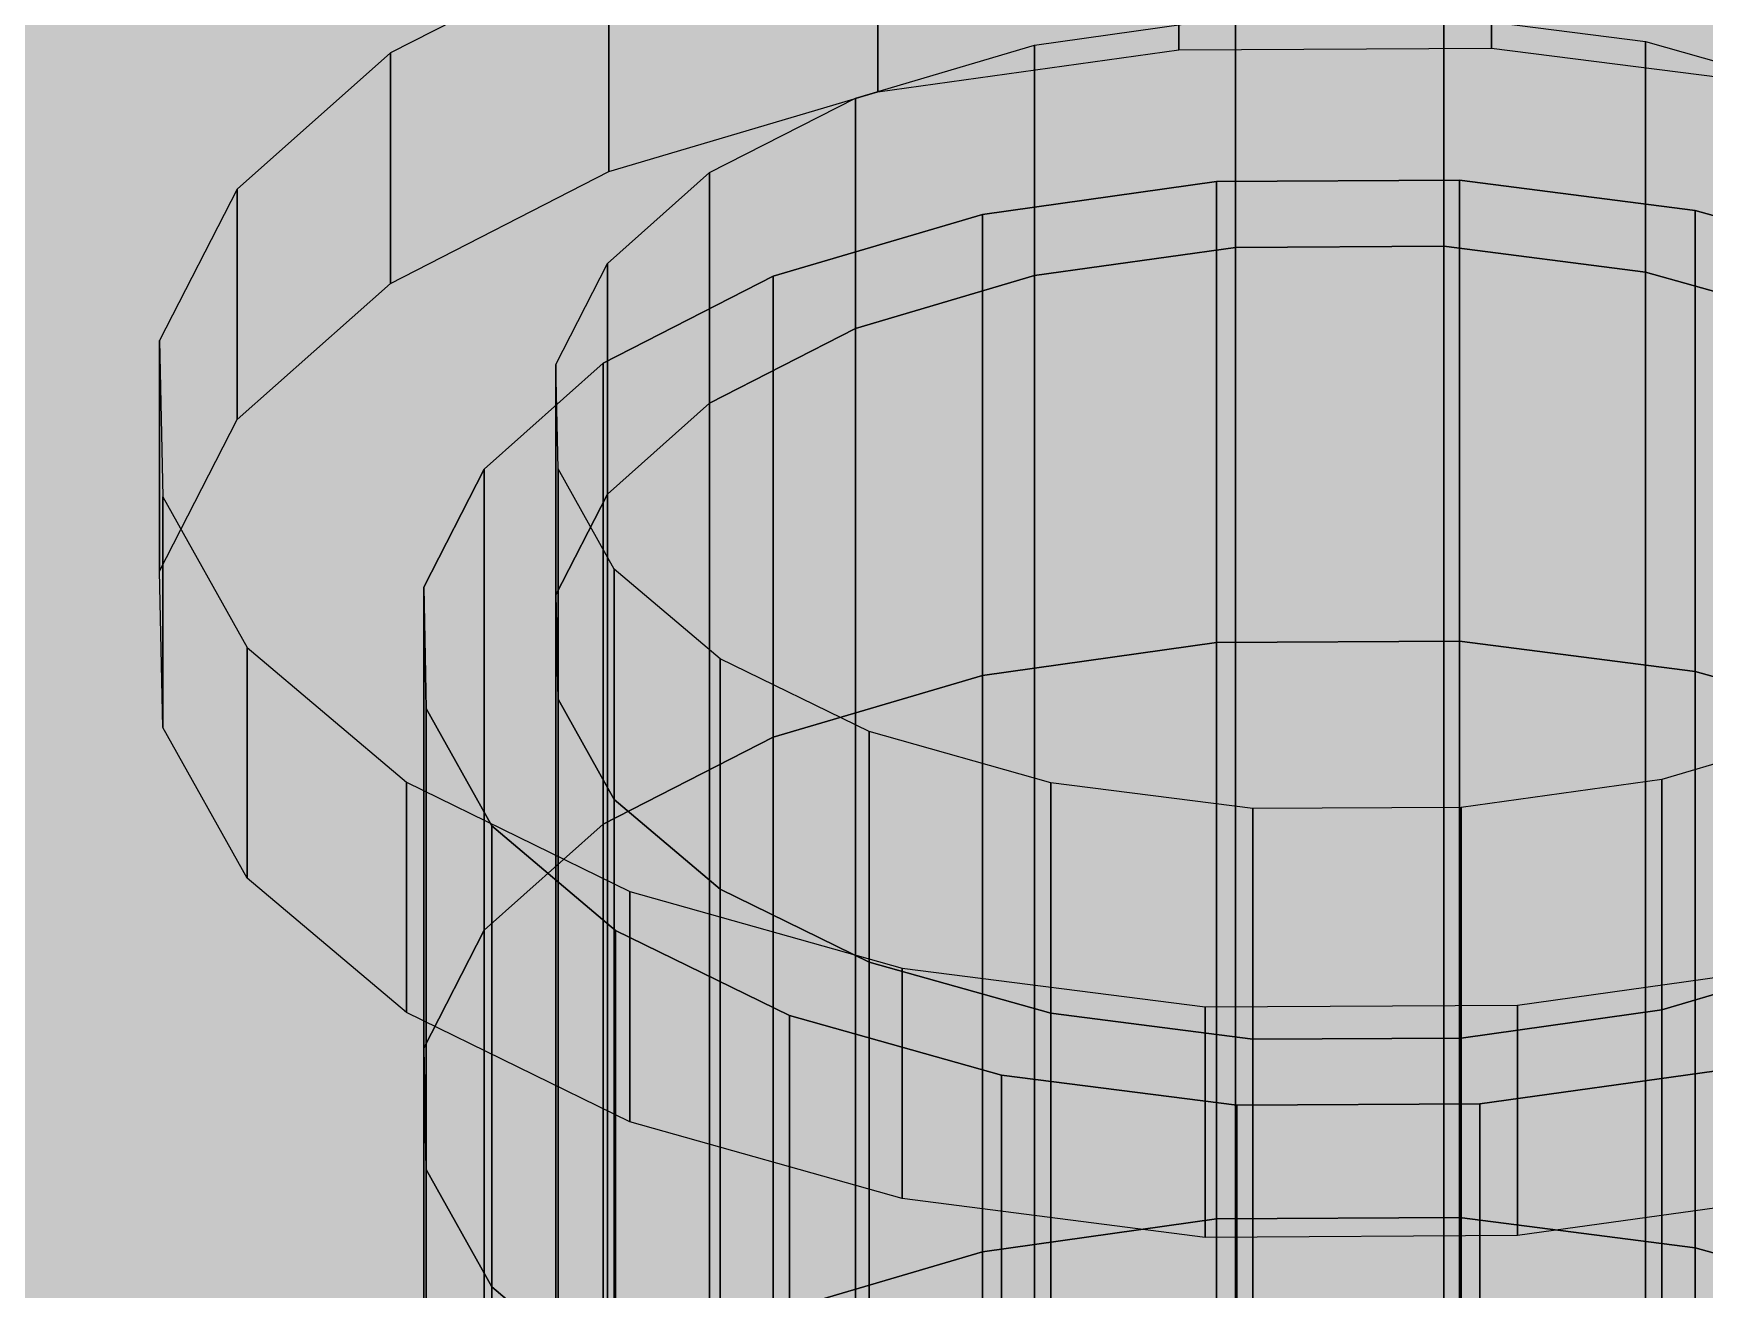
# Model space of a CAD drawing. Header units: millimetres. Extents: x 50 to 612415, y 2 to 4150.
# Drawn here: x 482059.55 to 482079.42, y 2114.08 to 2129.01 of the extents above; entities that cross this region are included whole.
import ezdxf

# ---------------------------------------------------------------- set-up
doc = ezdxf.new("R2010")
doc.units = ezdxf.units.MM
doc.layers.add('HATCH', color=8, linetype='Continuous', lineweight=9)
doc.layers.add('OUTLINE', color=7, linetype='Continuous', lineweight=25)

msp = doc.modelspace()

# ---------------------------------------------------------------- hatches: boundary and pattern name
at = {"layer": 'HATCH', "true_color": 0xccae87}
for points in [[(482233.457, 2331.176), (481870.374, 2200.363), (482081.825, 2126.197)], [(482081.825, 2120.719), (481870.374, 2194.885), (482233.457, 2325.697)], [(481870.374, 2200.363), (481868.957, 2199.104), (482066.326, 2125.09)], [(481870.374, 2200.363), (482073.617, 2127.249), (482076.507, 2127.264)], [(481870.374, 2200.363), (482076.507, 2127.264), (482079.306, 2126.906)], [(481870.374, 2200.363), (482070.834, 2126.859), (482073.617, 2127.249)], [(481870.374, 2200.363), (482079.306, 2126.906), (482081.825, 2126.197)], [(481870.374, 2200.363), (482068.347, 2126.123), (482070.834, 2126.859)], [(481870.374, 2200.363), (482066.326, 2125.09), (482068.347, 2126.123)], [(482064.909, 2123.831), (481868.957, 2199.104), (481866.936, 2198.071)], [(482064.909, 2123.831), (482066.326, 2125.09), (481868.957, 2199.104)], [(482064.909, 2123.831), (481866.936, 2198.071), (481864.449, 2197.335)], [(482064.909, 2123.831), (481855.977, 2197.288), (481853.458, 2197.997)], [(482064.192, 2122.431), (482064.909, 2123.831), (481853.458, 2197.997)], [(482064.223, 2120.986), (482064.192, 2122.431), (481853.458, 2197.997)], [(482065.002, 2119.595), (482064.223, 2120.986), (481853.458, 2197.997)], [(482066.474, 2118.351), (482065.002, 2119.595), (481853.458, 2197.997)], [(482068.54, 2117.341), (482066.474, 2118.351), (481853.458, 2197.997)], [(482068.54, 2117.341), (481853.458, 2197.997), (483655.087, 1297.024)], [(482064.909, 2123.831), (481858.776, 2196.929), (481855.977, 2197.288)], [(482064.909, 2123.831), (481864.449, 2197.335), (481861.666, 2196.945)], [(482064.909, 2123.831), (481861.666, 2196.945), (481858.776, 2196.929)], [(481870.374, 2194.885), (481868.957, 2193.625), (482066.326, 2119.612)], [(482066.326, 2119.612), (481868.957, 2193.625), (481870.374, 2194.885)], [(482148.184, 2164.733), (481870.374, 2194.885), (482081.825, 2120.719)], [(481870.374, 2194.885), (482073.617, 2121.77), (482076.507, 2121.786)], [(482076.507, 2121.786), (482073.617, 2121.77), (481870.374, 2194.885)], [(481870.374, 2194.885), (482076.507, 2121.786), (482079.306, 2121.427)], [(482079.306, 2121.427), (482076.507, 2121.786), (481870.374, 2194.885)], [(482073.617, 2121.77), (482070.834, 2121.381), (481870.374, 2194.885)], [(481870.374, 2194.885), (482070.834, 2121.381), (482073.617, 2121.77)], [(481870.374, 2194.885), (482079.306, 2121.427), (482081.825, 2120.719)], [(482081.825, 2120.719), (482079.306, 2121.427), (481870.374, 2194.885)], [(481870.374, 2194.885), (482068.347, 2120.645), (482070.834, 2121.381)], [(482070.834, 2121.381), (482068.347, 2120.645), (481870.374, 2194.885)], [(482068.347, 2120.645), (482066.326, 2119.612), (481870.374, 2194.885)], [(481870.374, 2194.885), (482066.326, 2119.612), (482068.347, 2120.645)], [(481866.936, 2192.592), (481868.957, 2193.625), (482064.909, 2118.352)], [(482064.909, 2118.352), (481868.957, 2193.625), (481866.936, 2192.592)], [(482064.909, 2118.352), (482066.326, 2119.612), (481868.957, 2193.625)], [(481868.957, 2193.625), (482066.326, 2119.612), (482064.909, 2118.352)], [(482064.909, 2118.352), (481855.977, 2191.81), (481853.458, 2192.518)], [(481853.458, 2192.518), (481855.977, 2191.81), (482064.909, 2118.352)], [(482064.192, 2116.953), (482064.909, 2118.352), (481853.458, 2192.518)], [(481853.458, 2192.518), (482064.909, 2118.352), (482064.192, 2116.953)], [(482064.223, 2115.508), (482064.192, 2116.953), (481853.458, 2192.518)], [(481853.458, 2192.518), (482064.192, 2116.953), (482064.223, 2115.508)], [(482065.002, 2114.116), (482064.223, 2115.508), (481853.458, 2192.518)], [(481853.458, 2192.518), (482064.223, 2115.508), (482065.002, 2114.116)], [(482066.474, 2112.873), (482065.002, 2114.116), (481853.458, 2192.518)], [(481853.458, 2192.518), (482065.002, 2114.116), (482066.474, 2112.873)], [(482068.54, 2111.862), (482066.474, 2112.873), (481853.458, 2192.518)], [(481853.458, 2192.518), (482066.474, 2112.873), (482068.54, 2111.862)], [(483655.087, 1291.545), (481853.458, 2192.518), (482068.54, 2111.862)], [(482068.54, 2111.862), (481853.458, 2192.518), (483655.087, 1291.545)], [(482064.909, 2118.352), (481866.936, 2192.592), (481864.449, 2191.856)], [(481864.449, 2191.856), (481866.936, 2192.592), (482064.909, 2118.352)], [(481861.666, 2191.467), (481864.449, 2191.856), (482064.909, 2118.352)], [(482064.909, 2118.352), (481864.449, 2191.856), (481861.666, 2191.467)], [(482064.909, 2118.352), (481858.776, 2191.451), (481855.977, 2191.81)], [(481855.977, 2191.81), (481858.776, 2191.451), (482064.909, 2118.352)], [(482064.909, 2118.352), (481861.666, 2191.467), (481858.776, 2191.451)], [(481858.776, 2191.451), (481861.666, 2191.467), (482064.909, 2118.352)], [(481870.374, 2188.036), (481868.957, 2186.777), (482066.326, 2112.764)], [(482066.326, 2112.764), (481868.957, 2186.777), (481870.374, 2188.036)], [(482148.184, 2157.885), (481870.374, 2188.036), (482081.825, 2113.871)], [(482081.825, 2113.871), (481870.374, 2188.036), (482148.184, 2157.885)], [(481870.374, 2188.036), (482073.617, 2114.922), (482076.507, 2114.938)], [(482076.507, 2114.938), (482073.617, 2114.922), (481870.374, 2188.036)], [(481870.374, 2188.036), (482076.507, 2114.938), (482079.306, 2114.579)], [(482079.306, 2114.579), (482076.507, 2114.938), (481870.374, 2188.036)], [(482073.617, 2114.922), (482070.834, 2114.533), (481870.374, 2188.036)], [(481870.374, 2188.036), (482070.834, 2114.533), (482073.617, 2114.922)], [(481870.374, 2188.036), (482079.306, 2114.579), (482081.825, 2113.871)], [(482081.825, 2113.871), (482079.306, 2114.579), (481870.374, 2188.036)], [(481870.374, 2188.036), (482068.347, 2113.797), (482070.834, 2114.533)], [(482070.834, 2114.533), (482068.347, 2113.797), (481870.374, 2188.036)], [(482068.347, 2113.797), (482066.326, 2112.764), (481870.374, 2188.036)], [(481870.374, 2188.036), (482066.326, 2112.764), (482068.347, 2113.797)], [(482064.909, 2111.504), (482066.326, 2112.764), (481868.957, 2186.777)], [(481868.957, 2186.777), (482066.326, 2112.764), (482064.909, 2111.504)], [(482148.184, 2155.146), (481870.374, 2185.297), (482081.825, 2111.132)], [(482081.825, 2111.132), (481870.374, 2185.297), (482148.184, 2155.146)], [(481870.374, 2185.297), (482073.617, 2112.183), (482076.507, 2112.199)], [(482076.507, 2112.199), (482073.617, 2112.183), (481870.374, 2185.297)], [(481870.374, 2185.297), (482076.507, 2112.199), (482079.306, 2111.84)], [(482079.306, 2111.84), (482076.507, 2112.199), (481870.374, 2185.297)], [(482073.617, 2112.183), (482070.834, 2111.794), (481870.374, 2185.297)], [(481870.374, 2185.297), (482070.834, 2111.794), (482073.617, 2112.183)], [(481870.374, 2185.297), (482079.306, 2111.84), (482081.825, 2111.132)], [(482081.825, 2111.132), (482079.306, 2111.84), (481870.374, 2185.297)], [(481870.374, 2185.297), (482068.347, 2111.057), (482070.834, 2111.794)], [(482070.834, 2111.794), (482068.347, 2111.057), (481870.374, 2185.297)], [(482068.347, 2111.057), (482066.326, 2110.024), (481870.374, 2185.297)], [(481870.374, 2185.297), (482066.326, 2110.024), (482068.347, 2111.057)], [(482148.184, 2154.461), (481870.374, 2184.612), (482081.825, 2110.447)], [(482081.825, 2110.447), (481870.374, 2184.612), (482148.184, 2154.461)], [(481870.374, 2184.612), (482073.617, 2111.498), (482076.507, 2111.514)], [(482076.507, 2111.514), (482073.617, 2111.498), (481870.374, 2184.612)], [(481870.374, 2184.612), (482076.507, 2111.514), (482079.306, 2111.155)], [(482079.306, 2111.155), (482076.507, 2111.514), (481870.374, 2184.612)], [(482073.617, 2111.498), (482070.834, 2111.109), (481870.374, 2184.612)], [(481870.374, 2184.612), (482070.834, 2111.109), (482073.617, 2111.498)], [(481870.374, 2184.612), (482079.306, 2111.155), (482081.825, 2110.447)], [(482081.825, 2110.447), (482079.306, 2111.155), (481870.374, 2184.612)], [(481870.374, 2184.612), (482068.347, 2110.373), (482070.834, 2111.109)], [(482070.834, 2111.109), (482068.347, 2110.373), (481870.374, 2184.612)], [(482148.184, 2151.037), (481870.374, 2181.188), (482081.825, 2107.023)], [(482081.825, 2107.023), (481870.374, 2181.188), (482148.184, 2151.037)], [(481870.374, 2181.188), (482073.617, 2108.074), (482076.507, 2108.09)], [(482076.507, 2108.09), (482073.617, 2108.074), (481870.374, 2181.188)], [(481870.374, 2181.188), (482076.507, 2108.09), (482079.306, 2107.731)], [(482079.306, 2107.731), (482076.507, 2108.09), (481870.374, 2181.188)], [(481870.374, 2181.188), (482079.306, 2107.731), (482081.825, 2107.023)], [(482081.825, 2107.023), (482079.306, 2107.731), (481870.374, 2181.188)], [(482081.825, 2101.544), (481870.374, 2175.71), (482148.184, 2145.559)], [(482279.991, 2043.175), (482071.059, 2116.632), (482068.54, 2117.341)], [(482279.274, 2041.775), (482279.991, 2043.175), (482068.54, 2117.341)], [(482279.306, 2040.33), (482279.274, 2041.775), (482068.54, 2117.341)], [(482280.084, 2038.939), (482279.306, 2040.33), (482068.54, 2117.341)], [(482281.557, 2037.696), (482280.084, 2038.939), (482068.54, 2117.341)], [(482283.622, 2036.685), (482281.557, 2037.696), (482068.54, 2117.341)], [(482283.622, 2036.685), (482068.54, 2117.341), (483655.087, 1297.024)], [(482279.991, 2043.175), (482073.858, 2116.274), (482071.059, 2116.632)], [(482279.991, 2043.175), (482079.531, 2116.679), (482076.748, 2116.289)], [(482279.991, 2043.175), (482076.748, 2116.289), (482073.858, 2116.274)]]:
    msp.add_hatch(color=43, dxfattribs=at).paths.add_polyline_path(points)
at = {"layer": 'HATCH', "true_color": 0xaeb3b7}
for points in [[(482069.591, 2128.314), (482073.17, 2128.814), (482073.17, 2131.553), (482069.591, 2131.053)], [(482076.885, 2128.835), (482080.484, 2128.374), (482080.484, 2131.113), (482076.885, 2131.574)], [(482073.841, 2126.466), (482071.455, 2126.132), (482071.455, 2128.871), (482073.841, 2129.205)], [(482078.717, 2126.172), (482076.318, 2126.479), (482076.318, 2129.219), (482078.717, 2128.911)], [(482070.834, 2104.946), (482073.617, 2105.335), (482073.617, 2127.249), (482070.834, 2126.859)], [(482076.507, 2105.351), (482079.306, 2104.992), (482079.306, 2126.906), (482076.507, 2127.264)], [(482073.841, 2104.552), (482071.455, 2104.218), (482071.455, 2126.132), (482073.841, 2126.466)], [(482078.717, 2104.258), (482076.318, 2104.566), (482076.318, 2126.479), (482078.717, 2126.172)], [(482076.524, 2117.072), (482078.91, 2117.406), (482078.91, 2120.145), (482076.524, 2119.811)], [(482071.648, 2117.366), (482074.048, 2117.059), (482074.048, 2119.798), (482071.648, 2120.105)], [(482080.774, 2115.224), (482077.195, 2114.724), (482077.195, 2117.463), (482080.774, 2117.964)], [(482073.48, 2114.703), (482069.881, 2115.165), (482069.881, 2117.904), (482073.48, 2117.443)], [(482071.648, 2095.452), (482074.048, 2095.145), (482074.048, 2117.059), (482071.648, 2117.366)], [(482076.524, 2095.159), (482078.91, 2095.492), (482078.91, 2117.406), (482076.524, 2117.072)], [(482073.858, 2094.36), (482071.059, 2094.718), (482071.059, 2116.632), (482073.858, 2116.274)], [(482079.531, 2094.765), (482076.748, 2094.376), (482076.748, 2116.289), (482079.531, 2116.679)]]:
    msp.add_hatch(color=253, dxfattribs=at).paths.add_polyline_path(points)
at = {"layer": 'HATCH', "true_color": 0xaeb4b7}
for points in [[(482073.17, 2128.814), (482076.885, 2128.835), (482076.885, 2131.574), (482073.17, 2131.553)], [(482076.318, 2126.479), (482073.841, 2126.466), (482073.841, 2129.205), (482076.318, 2129.219)], [(482073.617, 2105.335), (482076.507, 2105.351), (482076.507, 2127.264), (482073.617, 2127.249)], [(482076.318, 2104.566), (482073.841, 2104.552), (482073.841, 2126.466), (482076.318, 2126.479)], [(482074.048, 2117.059), (482076.524, 2117.072), (482076.524, 2119.811), (482074.048, 2119.798)], [(482077.195, 2114.724), (482073.48, 2114.703), (482073.48, 2117.443), (482077.195, 2117.463)], [(482074.048, 2095.145), (482076.524, 2095.159), (482076.524, 2117.072), (482074.048, 2117.059)], [(482076.748, 2094.376), (482073.858, 2094.36), (482073.858, 2116.274), (482076.748, 2116.289)]]:
    msp.add_hatch(color=253, dxfattribs=at).paths.add_polyline_path(points)
at = {"layer": 'HATCH', "true_color": 0xb7bcc0}
for points in [[(482069.591, 2131.053), (482066.394, 2130.106), (482063.796, 2128.778)], [(482069.591, 2131.053), (482063.796, 2128.778), (482073.841, 2129.205)], [(482069.591, 2131.053), (482076.318, 2129.219), (482078.717, 2128.911)], [(482088.272, 2127.304), (482069.591, 2131.053), (482078.717, 2128.911)], [(482063.796, 2128.778), (482071.455, 2128.871), (482073.841, 2129.205)], [(482088.272, 2127.304), (482078.717, 2128.911), (482080.876, 2128.304)], [(482066.377, 2126.276), (482063.796, 2128.778), (482061.974, 2127.159)], [(482063.796, 2128.778), (482069.324, 2128.24), (482071.455, 2128.871)], [(482063.796, 2128.778), (482067.591, 2127.355), (482069.324, 2128.24)], [(482066.377, 2126.276), (482067.591, 2127.355), (482063.796, 2128.778)], [(482069.591, 2128.314), (482073.17, 2128.814), (482088.272, 2124.565)], [(482073.17, 2128.814), (482076.885, 2128.835), (482088.272, 2124.565)], [(482076.885, 2128.835), (482080.484, 2128.374), (482088.272, 2124.565)], [(482063.796, 2126.039), (482066.394, 2127.367), (482069.591, 2128.314)], [(482073.841, 2126.466), (482063.796, 2126.039), (482069.591, 2128.314)], [(482076.318, 2126.479), (482073.841, 2126.466), (482069.591, 2128.314)], [(482078.717, 2126.172), (482076.318, 2126.479), (482069.591, 2128.314)], [(482078.717, 2126.172), (482069.591, 2128.314), (482088.272, 2124.565)], [(482066.377, 2126.276), (482061.974, 2127.159), (482061.051, 2125.36)], [(482079.306, 2126.906), (482073.617, 2127.249), (482070.834, 2126.859)], [(482079.306, 2126.906), (482076.507, 2127.264), (482073.617, 2127.249)], [(482079.306, 2126.906), (482070.834, 2126.859), (482068.347, 2126.123)], [(482079.306, 2126.906), (482068.347, 2126.123), (482073.841, 2126.466)], [(482079.306, 2126.906), (482073.841, 2126.466), (482076.318, 2126.479)], [(482079.306, 2126.906), (482076.318, 2126.479), (482078.717, 2126.172)], [(482079.306, 2126.906), (482078.717, 2126.172), (482080.876, 2125.565)], [(482079.306, 2126.906), (482080.876, 2125.565), (482082.647, 2124.698)], [(482086.142, 2122.552), (482081.825, 2126.197), (482079.306, 2126.906)], [(482086.142, 2122.552), (482079.306, 2126.906), (482082.647, 2124.698)], [(482073.841, 2126.466), (482071.455, 2126.132), (482063.796, 2126.039)], [(482068.347, 2126.123), (482071.455, 2126.132), (482073.841, 2126.466)], [(482066.377, 2126.276), (482061.051, 2125.36), (482061.092, 2123.502)], [(482066.377, 2126.276), (482061.092, 2123.502), (482062.093, 2121.713)], [(482065.762, 2125.076), (482066.377, 2126.276), (482062.093, 2121.713)], [(482071.455, 2126.132), (482069.324, 2125.501), (482063.796, 2126.039)], [(482068.347, 2126.123), (482066.326, 2125.09), (482071.455, 2126.132)], [(482066.326, 2125.09), (482069.324, 2125.501), (482071.455, 2126.132)], [(482080.876, 2125.565), (482078.717, 2126.172), (482088.272, 2124.565)], [(482061.974, 2124.42), (482063.796, 2126.039), (482066.377, 2123.536)], [(482069.324, 2125.501), (482067.591, 2124.616), (482063.796, 2126.039)], [(482063.796, 2126.039), (482067.591, 2124.616), (482066.377, 2123.536)], [(482066.326, 2125.09), (482067.591, 2124.616), (482069.324, 2125.501)], [(482065.789, 2123.837), (482065.762, 2125.076), (482062.093, 2121.713)], [(482066.377, 2123.536), (482066.326, 2125.09), (482064.909, 2123.831)], [(482066.377, 2123.536), (482067.591, 2124.616), (482066.326, 2125.09)], [(482061.051, 2122.62), (482061.974, 2124.42), (482066.377, 2123.536)], [(482066.456, 2122.645), (482065.789, 2123.837), (482062.093, 2121.713)], [(482066.377, 2123.536), (482064.909, 2123.831), (482064.192, 2122.431)], [(482061.092, 2120.763), (482061.051, 2122.62), (482066.377, 2123.536)], [(482062.093, 2118.973), (482061.092, 2120.763), (482066.377, 2123.536)], [(482062.093, 2118.973), (482066.377, 2123.536), (482065.762, 2122.337)], [(482066.377, 2123.536), (482064.192, 2122.431), (482064.223, 2120.986)], [(482065.762, 2122.337), (482066.377, 2123.536), (482064.223, 2120.986)], [(482062.093, 2121.713), (482067.718, 2121.579), (482066.456, 2122.645)], [(482062.093, 2118.973), (482065.762, 2122.337), (482065.789, 2121.098)], [(482065.789, 2121.098), (482065.762, 2122.337), (482064.223, 2120.986)], [(482062.093, 2121.713), (482069.489, 2120.713), (482067.718, 2121.579)], [(482062.093, 2121.713), (482071.648, 2120.105), (482069.489, 2120.713)], [(482062.093, 2121.713), (482063.986, 2120.114), (482066.643, 2118.815)], [(482062.093, 2121.713), (482080.774, 2117.964), (482071.648, 2120.105)], [(482062.093, 2121.713), (482066.643, 2118.815), (482069.881, 2117.904)], [(482062.093, 2121.713), (482077.195, 2117.463), (482080.774, 2117.964)], [(482062.093, 2121.713), (482069.881, 2117.904), (482073.48, 2117.443)], [(482062.093, 2121.713), (482073.48, 2117.443), (482077.195, 2117.463)], [(482062.093, 2118.973), (482065.789, 2121.098), (482066.456, 2119.905)], [(482066.456, 2119.905), (482065.789, 2121.098), (482064.223, 2120.986)], [(482067.718, 2118.84), (482066.456, 2119.905), (482064.223, 2120.986)], [(482064.223, 2120.986), (482065.002, 2119.595), (482066.474, 2118.351)], [(482064.223, 2120.986), (482066.474, 2118.351), (482068.54, 2117.341)], [(482067.718, 2118.84), (482064.223, 2120.986), (482071.059, 2116.632)], [(482064.223, 2120.986), (482068.54, 2117.341), (482071.059, 2116.632)], [(482080.774, 2117.964), (482081.041, 2120.776), (482078.91, 2120.145)], [(482080.774, 2117.964), (482078.91, 2120.145), (482076.524, 2119.811)], [(482080.774, 2117.964), (482074.048, 2119.798), (482071.648, 2120.105)], [(482066.456, 2119.905), (482067.718, 2118.84), (482062.093, 2118.973)], [(482080.774, 2117.964), (482076.524, 2119.811), (482074.048, 2119.798)], [(482067.718, 2118.84), (482069.489, 2117.973), (482062.093, 2118.973)], [(482069.489, 2117.973), (482071.648, 2117.366), (482062.093, 2118.973)], [(482066.643, 2116.076), (482063.986, 2117.375), (482062.093, 2118.973)], [(482071.648, 2117.366), (482080.774, 2115.224), (482062.093, 2118.973)], [(482069.881, 2115.165), (482066.643, 2116.076), (482062.093, 2118.973)], [(482080.774, 2115.224), (482077.195, 2114.724), (482062.093, 2118.973)], [(482073.48, 2114.703), (482069.881, 2115.165), (482062.093, 2118.973)], [(482077.195, 2114.724), (482073.48, 2114.703), (482062.093, 2118.973)], [(482071.059, 2116.632), (482069.489, 2117.973), (482067.718, 2118.84)], [(482071.059, 2116.632), (482071.648, 2117.366), (482069.489, 2117.973)], [(482082.018, 2117.415), (482081.041, 2118.037), (482078.91, 2117.406)], [(482078.91, 2117.406), (482081.041, 2118.037), (482080.774, 2115.224)], [(482071.059, 2116.632), (482082.018, 2117.415), (482076.524, 2117.072)], [(482071.059, 2116.632), (482079.531, 2116.679), (482082.018, 2117.415)], [(482071.059, 2116.632), (482074.048, 2117.059), (482071.648, 2117.366)], [(482071.648, 2117.366), (482074.048, 2117.059), (482080.774, 2115.224)], [(482082.018, 2117.415), (482078.91, 2117.406), (482076.524, 2117.072)], [(482076.524, 2117.072), (482078.91, 2117.406), (482080.774, 2115.224)], [(482071.059, 2116.632), (482076.524, 2117.072), (482074.048, 2117.059)], [(482074.048, 2117.059), (482076.524, 2117.072), (482080.774, 2115.224)], [(482071.059, 2116.632), (482076.748, 2116.289), (482079.531, 2116.679)], [(482071.059, 2116.632), (482073.858, 2116.274), (482076.748, 2116.289)]]:
    msp.add_hatch(color=9, dxfattribs=at).paths.add_polyline_path(points)
at = {"layer": 'HATCH', "true_color": 0xadb2b6}
for points in [[(482066.394, 2127.367), (482069.591, 2128.314), (482069.591, 2131.053), (482066.394, 2130.106)], [(482080.876, 2125.565), (482078.717, 2126.172), (482078.717, 2128.911), (482080.876, 2128.304)], [(482071.455, 2126.132), (482069.324, 2125.501), (482069.324, 2128.24), (482071.455, 2128.871)], [(482079.306, 2104.992), (482081.825, 2104.283), (482081.825, 2126.197), (482079.306, 2126.906)], [(482068.347, 2104.209), (482070.834, 2104.946), (482070.834, 2126.859), (482068.347, 2126.123)], [(482071.455, 2104.218), (482069.324, 2103.587), (482069.324, 2125.501), (482071.455, 2126.132)], [(482080.876, 2103.651), (482078.717, 2104.258), (482078.717, 2126.172), (482080.876, 2125.565)], [(482078.91, 2117.406), (482081.041, 2118.037), (482081.041, 2120.776), (482078.91, 2120.145)], [(482069.489, 2117.973), (482071.648, 2117.366), (482071.648, 2120.105), (482069.489, 2120.713)], [(482069.881, 2115.165), (482066.643, 2116.076), (482066.643, 2118.815), (482069.881, 2117.904)], [(482069.489, 2096.06), (482071.648, 2095.452), (482071.648, 2117.366), (482069.489, 2117.973)], [(482078.91, 2095.492), (482081.041, 2096.123), (482081.041, 2118.037), (482078.91, 2117.406)], [(482071.059, 2094.718), (482068.54, 2095.427), (482068.54, 2117.341), (482071.059, 2116.632)]]:
    msp.add_hatch(color=253, dxfattribs=at).paths.add_polyline_path(points)
at = {"layer": 'HATCH', "true_color": 0xabb0b4}
for points in [[(482063.796, 2126.039), (482066.394, 2127.367), (482066.394, 2130.106), (482063.796, 2128.778)], [(482069.324, 2125.501), (482067.591, 2124.616), (482067.591, 2127.355), (482069.324, 2128.24)], [(482066.326, 2103.176), (482068.347, 2104.209), (482068.347, 2126.123), (482066.326, 2125.09)], [(482069.324, 2103.587), (482067.591, 2102.702), (482067.591, 2124.616), (482069.324, 2125.501)], [(482067.718, 2118.84), (482069.489, 2117.973), (482069.489, 2120.713), (482067.718, 2121.579)], [(482066.643, 2116.076), (482063.986, 2117.375), (482063.986, 2120.114), (482066.643, 2118.815)], [(482067.718, 2096.926), (482069.489, 2096.06), (482069.489, 2117.973), (482067.718, 2118.84)], [(482068.54, 2095.427), (482066.474, 2096.438), (482066.474, 2118.351), (482068.54, 2117.341)]]:
    msp.add_hatch(color=253, dxfattribs=at).paths.add_polyline_path(points)
at = {"layer": 'HATCH', "true_color": 0xa8aeb1}
for points in [[(482061.974, 2124.42), (482063.796, 2126.039), (482063.796, 2128.778), (482061.974, 2127.159)], [(482067.591, 2124.616), (482066.377, 2123.536), (482066.377, 2126.276), (482067.591, 2127.355)], [(482064.909, 2101.917), (482066.326, 2103.176), (482066.326, 2125.09), (482064.909, 2123.831)], [(482067.591, 2102.702), (482066.377, 2101.623), (482066.377, 2123.536), (482067.591, 2124.616)]]:
    msp.add_hatch(color=253, dxfattribs=at).paths.add_polyline_path(points)
at = {"layer": 'HATCH', "true_color": 0xa6abae}
for points in [[(482061.051, 2122.62), (482061.974, 2124.42), (482061.974, 2127.159), (482061.051, 2125.36)], [(482066.377, 2123.536), (482065.762, 2122.337), (482065.762, 2125.076), (482066.377, 2126.276)], [(482064.192, 2100.517), (482064.909, 2101.917), (482064.909, 2123.831), (482064.192, 2122.431)], [(482065.789, 2121.098), (482066.456, 2119.905), (482066.456, 2122.645), (482065.789, 2123.837)], [(482066.377, 2101.623), (482065.762, 2100.423), (482065.762, 2122.337), (482066.377, 2123.536)], [(482062.093, 2118.973), (482061.092, 2120.763), (482061.092, 2123.502), (482062.093, 2121.713)], [(482065.002, 2097.681), (482064.223, 2099.073), (482064.223, 2120.986), (482065.002, 2119.595)], [(482065.789, 2099.184), (482066.456, 2097.992), (482066.456, 2119.905), (482065.789, 2121.098)]]:
    msp.add_hatch(color=253, dxfattribs=at).paths.add_polyline_path(points)
at = {"layer": 'HATCH', "true_color": 0xc2a680}
for points in [[(482073.617, 2121.77), (482070.834, 2121.381), (482070.834, 2126.859), (482073.617, 2127.249)], [(482079.306, 2121.427), (482076.507, 2121.786), (482076.507, 2127.264), (482079.306, 2126.906)], [(482073.617, 2114.922), (482070.834, 2114.533), (482070.834, 2121.381), (482073.617, 2121.77)], [(482079.306, 2114.579), (482076.507, 2114.938), (482076.507, 2121.786), (482079.306, 2121.427)], [(482071.059, 2111.154), (482073.858, 2110.795), (482073.858, 2116.274), (482071.059, 2116.632)], [(482076.748, 2110.811), (482079.531, 2111.2), (482079.531, 2116.679), (482076.748, 2116.289)], [(482073.617, 2112.183), (482070.834, 2111.794), (482070.834, 2114.533), (482073.617, 2114.922)], [(482079.306, 2111.84), (482076.507, 2112.199), (482076.507, 2114.938), (482079.306, 2114.579)]]:
    msp.add_hatch(color=43, dxfattribs=at).paths.add_polyline_path(points)
at = {"layer": 'HATCH', "true_color": 0xc2a681}
for points in [[(482076.507, 2121.786), (482073.617, 2121.77), (482073.617, 2127.249), (482076.507, 2127.264)], [(482076.507, 2114.938), (482073.617, 2114.922), (482073.617, 2121.77), (482076.507, 2121.786)], [(482073.858, 2110.795), (482076.748, 2110.811), (482076.748, 2116.289), (482073.858, 2116.274)], [(482076.507, 2112.199), (482073.617, 2112.183), (482073.617, 2114.922), (482076.507, 2114.938)]]:
    msp.add_hatch(color=43, dxfattribs=at).paths.add_polyline_path(points)
at = {"layer": 'HATCH', "true_color": 0xc1a580}
for points in [[(482081.825, 2120.719), (482079.306, 2121.427), (482079.306, 2126.906), (482081.825, 2126.197)], [(482081.825, 2113.871), (482079.306, 2114.579), (482079.306, 2121.427), (482081.825, 2120.719)], [(482068.54, 2111.862), (482071.059, 2111.154), (482071.059, 2116.632), (482068.54, 2117.341)], [(482081.825, 2111.132), (482079.306, 2111.84), (482079.306, 2114.579), (482081.825, 2113.871)]]:
    msp.add_hatch(color=33, dxfattribs=at).paths.add_polyline_path(points)
at = {"layer": 'HATCH', "true_color": 0xc0a480}
for points in [[(482070.834, 2121.381), (482068.347, 2120.645), (482068.347, 2126.123), (482070.834, 2126.859)], [(482070.834, 2114.533), (482068.347, 2113.797), (482068.347, 2120.645), (482070.834, 2121.381)], [(482070.834, 2111.794), (482068.347, 2111.057), (482068.347, 2113.797), (482070.834, 2114.533)]]:
    msp.add_hatch(color=33, dxfattribs=at).paths.add_polyline_path(points)
at = {"layer": 'HATCH', "true_color": 0xbea37e}
for points in [[(482068.347, 2120.645), (482066.326, 2119.612), (482066.326, 2125.09), (482068.347, 2126.123)], [(482068.347, 2113.797), (482066.326, 2112.764), (482066.326, 2119.612), (482068.347, 2120.645)]]:
    msp.add_hatch(color=33, dxfattribs=at).paths.add_polyline_path(points)
at = {"layer": 'HATCH', "true_color": 0xa3a8ab}
for points in [[(482061.092, 2120.763), (482061.051, 2122.62), (482061.051, 2125.36), (482061.092, 2123.502)], [(482065.762, 2122.337), (482065.789, 2121.098), (482065.789, 2123.837), (482065.762, 2125.076)], [(482064.223, 2099.073), (482064.192, 2100.517), (482064.192, 2122.431), (482064.223, 2120.986)], [(482065.762, 2100.423), (482065.789, 2099.184), (482065.789, 2121.098), (482065.762, 2122.337)]]:
    msp.add_hatch(color=253, dxfattribs=at).paths.add_polyline_path(points)
at = {"layer": 'HATCH', "true_color": 0xbca07c}
for points in [[(482066.326, 2119.612), (482064.909, 2118.352), (482064.909, 2123.831), (482066.326, 2125.09)], [(482066.326, 2112.764), (482064.909, 2111.504), (482064.909, 2118.352), (482066.326, 2119.612)]]:
    msp.add_hatch(color=33, dxfattribs=at).paths.add_polyline_path(points)
at = {"layer": 'HATCH', "true_color": 0xb99e7a}
for points in [[(482064.909, 2118.352), (482064.192, 2116.953), (482064.192, 2122.431), (482064.909, 2123.831)], [(482064.223, 2115.508), (482065.002, 2114.116), (482065.002, 2119.595), (482064.223, 2120.986)], [(482064.909, 2111.504), (482064.192, 2110.105), (482064.192, 2116.953), (482064.909, 2118.352)], [(482064.223, 2108.66), (482065.002, 2107.268), (482065.002, 2114.116), (482064.223, 2115.508)]]:
    msp.add_hatch(color=33, dxfattribs=at).paths.add_polyline_path(points)
at = {"layer": 'HATCH', "true_color": 0xa9aeb1}
for points in [[(482066.456, 2119.905), (482067.718, 2118.84), (482067.718, 2121.579), (482066.456, 2122.645)], [(482063.986, 2117.375), (482062.093, 2118.973), (482062.093, 2121.713), (482063.986, 2120.114)], [(482066.456, 2097.992), (482067.718, 2096.926), (482067.718, 2118.84), (482066.456, 2119.905)], [(482066.474, 2096.438), (482065.002, 2097.681), (482065.002, 2119.595), (482066.474, 2118.351)]]:
    msp.add_hatch(color=253, dxfattribs=at).paths.add_polyline_path(points)
at = {"layer": 'HATCH', "true_color": 0xb69b78}
for points in [[(482064.192, 2116.953), (482064.223, 2115.508), (482064.223, 2120.986), (482064.192, 2122.431)], [(482064.192, 2110.105), (482064.223, 2108.66), (482064.223, 2115.508), (482064.192, 2116.953)]]:
    msp.add_hatch(color=33, dxfattribs=at).paths.add_polyline_path(points)
at = {"layer": 'HATCH', "true_color": 0xbca17d}
for points in [[(482065.002, 2114.116), (482066.474, 2112.873), (482066.474, 2118.351), (482065.002, 2119.595)], [(482065.002, 2107.268), (482066.474, 2106.025), (482066.474, 2112.873), (482065.002, 2114.116)]]:
    msp.add_hatch(color=33, dxfattribs=at).paths.add_polyline_path(points)
at = {"layer": 'HATCH', "true_color": 0xbfa37e}
msp.add_hatch(color=33, dxfattribs=at).paths.add_polyline_path([(482066.474, 2112.873), (482068.54, 2111.862), (482068.54, 2117.341), (482066.474, 2118.351)])

# ---------------------------------------------------------------- linework, layer by layer
at = {"layer": 'OUTLINE', "color": 139, "true_color": 0x42544a}
for p, q in [((482073.17, 2131.553), (482073.17, 2128.814)), ((482073.17, 2128.814), (482073.17, 2131.553)), ((482076.885, 2128.835), (482076.885, 2131.574)), ((482076.885, 2131.574), (482076.885, 2128.835)), ((482069.591, 2131.053), (482069.591, 2128.314)), ((482069.591, 2128.314), (482069.591, 2131.053)), ((482066.394, 2130.106), (482063.796, 2128.778)), ((482066.394, 2130.106), (482063.796, 2128.778)), ((482066.394, 2130.106), (482066.394, 2127.367)), ((482066.394, 2127.367), (482066.394, 2130.106)), ((482071.455, 2128.871), (482073.841, 2129.205)), ((482071.455, 2128.871), (482073.841, 2129.205)), ((482073.841, 2126.466), (482073.841, 2129.205)), ((482073.841, 2129.205), (482073.841, 2126.466)), ((482076.318, 2129.219), (482078.717, 2128.911)), ((482076.318, 2129.219), (482076.318, 2126.479)), ((482076.318, 2126.479), (482076.318, 2129.219)), ((482076.318, 2129.219), (482078.717, 2128.911)), ((482078.717, 2128.911), (482078.717, 2126.172)), ((482078.717, 2126.172), (482078.717, 2128.911)), ((482078.717, 2128.911), (482080.876, 2128.304)), ((482078.717, 2128.911), (482080.876, 2128.304)), ((482063.796, 2128.778), (482061.974, 2127.159)), ((482063.796, 2128.778), (482061.974, 2127.159)), ((482063.796, 2128.778), (482063.796, 2126.039)), ((482063.796, 2126.039), (482063.796, 2128.778)), ((482069.324, 2128.24), (482071.455, 2128.871)), ((482069.324, 2128.24), (482071.455, 2128.871)), ((482069.591, 2128.314), (482073.17, 2128.814)), ((482069.591, 2128.314), (482073.17, 2128.814)), ((482071.455, 2126.132), (482071.455, 2128.871)), ((482071.455, 2128.871), (482071.455, 2126.132)), ((482073.17, 2128.814), (482076.885, 2128.835)), ((482073.17, 2128.814), (482076.885, 2128.835)), ((482076.885, 2128.835), (482080.484, 2128.374)), ((482076.885, 2128.835), (482080.484, 2128.374)), ((482066.394, 2127.367), (482069.591, 2128.314)), ((482066.394, 2127.367), (482069.591, 2128.314)), ((482067.591, 2127.355), (482069.324, 2128.24)), ((482067.591, 2127.355), (482069.324, 2128.24)), ((482069.324, 2125.501), (482069.324, 2128.24)), ((482069.324, 2128.24), (482069.324, 2125.501)), ((482063.796, 2126.039), (482066.394, 2127.367)), ((482063.796, 2126.039), (482066.394, 2127.367)), ((482066.377, 2126.276), (482067.591, 2127.355)), ((482066.377, 2126.276), (482067.591, 2127.355)), ((482067.591, 2124.616), (482067.591, 2127.355)), ((482067.591, 2127.355), (482067.591, 2124.616)), ((482061.974, 2127.159), (482061.051, 2125.36)), ((482061.974, 2127.159), (482061.051, 2125.36)), ((482061.974, 2127.159), (482061.974, 2124.42)), ((482061.974, 2124.42), (482061.974, 2127.159)), ((482070.834, 2126.859), (482073.617, 2127.249)), ((482073.617, 2127.249), (482070.834, 2126.859)), ((482070.834, 2126.859), (482073.617, 2127.249)), ((482073.617, 2127.249), (482070.834, 2126.859)), ((482073.617, 2127.249), (482076.507, 2127.264)), ((482076.507, 2127.264), (482073.617, 2127.249)), ((482073.617, 2127.249), (482076.507, 2127.264)), ((482076.507, 2127.264), (482073.617, 2127.249)), ((482073.617, 2127.249), (482073.617, 2105.335)), ((482073.617, 2105.335), (482073.617, 2127.249)), ((482073.617, 2121.77), (482073.617, 2127.249)), ((482073.617, 2127.249), (482073.617, 2121.77)), ((482076.507, 2127.264), (482079.306, 2126.906)), ((482076.507, 2105.351), (482076.507, 2127.264)), ((482079.306, 2126.906), (482076.507, 2127.264)), ((482076.507, 2127.264), (482076.507, 2105.351)), ((482076.507, 2127.264), (482076.507, 2121.786)), ((482076.507, 2121.786), (482076.507, 2127.264)), ((482076.507, 2127.264), (482079.306, 2126.906)), ((482079.306, 2126.906), (482076.507, 2127.264)), ((482079.306, 2126.906), (482081.825, 2126.197)), ((482079.306, 2104.992), (482079.306, 2126.906)), ((482081.825, 2126.197), (482079.306, 2126.906)), ((482079.306, 2126.906), (482079.306, 2104.992)), ((482079.306, 2126.906), (482079.306, 2121.427)), ((482079.306, 2121.427), (482079.306, 2126.906)), ((482079.306, 2126.906), (482081.825, 2126.197)), ((482081.825, 2126.197), (482079.306, 2126.906)), ((482068.347, 2126.123), (482070.834, 2126.859)), ((482070.834, 2126.859), (482068.347, 2126.123)), ((482068.347, 2126.123), (482070.834, 2126.859)), ((482070.834, 2126.859), (482068.347, 2126.123)), ((482070.834, 2126.859), (482070.834, 2104.946)), ((482070.834, 2104.946), (482070.834, 2126.859)), ((482070.834, 2121.381), (482070.834, 2126.859)), ((482070.834, 2126.859), (482070.834, 2121.381)), ((482071.455, 2126.132), (482073.841, 2126.466)), ((482071.455, 2126.132), (482073.841, 2126.466)), ((482073.841, 2126.466), (482071.455, 2126.132)), ((482073.841, 2126.466), (482071.455, 2126.132)), ((482073.841, 2126.466), (482076.318, 2126.479)), ((482076.318, 2126.479), (482073.841, 2126.466)), ((482073.841, 2126.466), (482076.318, 2126.479)), ((482076.318, 2126.479), (482073.841, 2126.466)), ((482073.841, 2104.552), (482073.841, 2126.466)), ((482073.841, 2126.466), (482073.841, 2104.552)), ((482076.318, 2126.479), (482076.318, 2104.566)), ((482076.318, 2104.566), (482076.318, 2126.479)), ((482076.318, 2126.479), (482078.717, 2126.172)), ((482078.717, 2126.172), (482076.318, 2126.479)), ((482076.318, 2126.479), (482078.717, 2126.172)), ((482078.717, 2126.172), (482076.318, 2126.479)), ((482065.762, 2125.076), (482066.377, 2126.276)), ((482065.762, 2125.076), (482066.377, 2126.276)), ((482066.326, 2125.09), (482068.347, 2126.123)), ((482068.347, 2126.123), (482066.326, 2125.09)), ((482066.326, 2125.09), (482068.347, 2126.123)), ((482068.347, 2126.123), (482066.326, 2125.09)), ((482066.377, 2123.536), (482066.377, 2126.276)), ((482066.377, 2126.276), (482066.377, 2123.536)), ((482068.347, 2126.123), (482068.347, 2104.209)), ((482068.347, 2104.209), (482068.347, 2126.123)), ((482068.347, 2120.645), (482068.347, 2126.123)), ((482068.347, 2126.123), (482068.347, 2120.645)), ((482069.324, 2125.501), (482071.455, 2126.132)), ((482071.455, 2126.132), (482069.324, 2125.501)), ((482069.324, 2125.501), (482071.455, 2126.132)), ((482071.455, 2126.132), (482069.324, 2125.501)), ((482071.455, 2104.218), (482071.455, 2126.132)), ((482071.455, 2126.132), (482071.455, 2104.218)), ((482078.717, 2126.172), (482078.717, 2104.258)), ((482078.717, 2104.258), (482078.717, 2126.172)), ((482078.717, 2126.172), (482080.876, 2125.565)), ((482078.717, 2126.172), (482080.876, 2125.565)), ((482080.876, 2125.565), (482078.717, 2126.172)), ((482080.876, 2125.565), (482078.717, 2126.172)), ((482061.974, 2124.42), (482063.796, 2126.039)), ((482061.974, 2124.42), (482063.796, 2126.039)), ((482067.591, 2124.616), (482069.324, 2125.501)), ((482069.324, 2125.501), (482067.591, 2124.616)), ((482067.591, 2124.616), (482069.324, 2125.501)), ((482069.324, 2125.501), (482067.591, 2124.616)), ((482069.324, 2103.587), (482069.324, 2125.501)), ((482069.324, 2125.501), (482069.324, 2103.587)), ((482061.051, 2125.36), (482061.051, 2122.62)), ((482061.051, 2125.36), (482061.092, 2123.502)), ((482061.051, 2122.62), (482061.051, 2125.36)), ((482061.051, 2125.36), (482061.092, 2123.502)), ((482064.909, 2123.831), (482066.326, 2125.09)), ((482066.326, 2125.09), (482064.909, 2123.831)), ((482064.909, 2123.831), (482066.326, 2125.09)), ((482066.326, 2125.09), (482064.909, 2123.831)), ((482065.762, 2122.337), (482065.762, 2125.076)), ((482065.789, 2123.837), (482065.762, 2125.076)), ((482065.762, 2125.076), (482065.762, 2122.337)), ((482065.789, 2123.837), (482065.762, 2125.076)), ((482066.326, 2125.09), (482066.326, 2103.176)), ((482066.326, 2103.176), (482066.326, 2125.09)), ((482066.326, 2119.612), (482066.326, 2125.09)), ((482066.326, 2125.09), (482066.326, 2119.612)), ((482066.377, 2123.536), (482067.591, 2124.616)), ((482067.591, 2124.616), (482066.377, 2123.536)), ((482066.377, 2123.536), (482067.591, 2124.616)), ((482067.591, 2124.616), (482066.377, 2123.536)), ((482067.591, 2102.702), (482067.591, 2124.616)), ((482067.591, 2124.616), (482067.591, 2102.702)), ((482061.051, 2122.62), (482061.974, 2124.42)), ((482061.051, 2122.62), (482061.974, 2124.42)), ((482064.192, 2122.431), (482064.909, 2123.831)), ((482064.909, 2123.831), (482064.192, 2122.431)), ((482064.192, 2122.431), (482064.909, 2123.831)), ((482064.909, 2123.831), (482064.192, 2122.431)), ((482064.909, 2123.831), (482064.909, 2101.917)), ((482064.909, 2101.917), (482064.909, 2123.831)), ((482064.909, 2118.352), (482064.909, 2123.831)), ((482064.909, 2123.831), (482064.909, 2118.352)), ((482065.789, 2121.098), (482065.789, 2123.837)), ((482066.456, 2122.645), (482065.789, 2123.837)), ((482065.789, 2123.837), (482065.789, 2121.098)), ((482066.456, 2122.645), (482065.789, 2123.837)), ((482065.762, 2122.337), (482066.377, 2123.536)), ((482066.377, 2123.536), (482065.762, 2122.337)), ((482065.762, 2122.337), (482066.377, 2123.536)), ((482066.377, 2123.536), (482065.762, 2122.337)), ((482066.377, 2101.623), (482066.377, 2123.536)), ((482066.377, 2123.536), (482066.377, 2101.623)), ((482061.092, 2123.502), (482061.092, 2120.763)), ((482061.092, 2123.502), (482062.093, 2121.713)), ((482061.092, 2120.763), (482061.092, 2123.502)), ((482061.092, 2123.502), (482062.093, 2121.713)), ((482061.092, 2120.763), (482061.051, 2122.62)), ((482061.092, 2120.763), (482061.051, 2122.62)), ((482066.456, 2119.905), (482066.456, 2122.645)), ((482067.718, 2121.579), (482066.456, 2122.645)), ((482066.456, 2122.645), (482066.456, 2119.905)), ((482067.718, 2121.579), (482066.456, 2122.645)), ((482064.223, 2120.986), (482064.192, 2122.431)), ((482064.192, 2122.431), (482064.192, 2100.517)), ((482064.192, 2100.517), (482064.192, 2122.431)), ((482064.192, 2122.431), (482064.223, 2120.986)), ((482064.192, 2116.953), (482064.192, 2122.431)), ((482064.223, 2120.986), (482064.192, 2122.431)), ((482064.192, 2122.431), (482064.192, 2116.953)), ((482064.192, 2122.431), (482064.223, 2120.986)), ((482065.762, 2100.423), (482065.762, 2122.337)), ((482065.789, 2121.098), (482065.762, 2122.337)), ((482065.762, 2122.337), (482065.762, 2100.423)), ((482065.789, 2121.098), (482065.762, 2122.337)), ((482065.762, 2122.337), (482065.789, 2121.098)), ((482065.762, 2122.337), (482065.789, 2121.098)), ((482073.617, 2121.77), (482070.834, 2121.381)), ((482070.834, 2121.381), (482073.617, 2121.77)), ((482070.834, 2121.381), (482073.617, 2121.77)), ((482073.617, 2121.77), (482070.834, 2121.381)), ((482073.617, 2121.77), (482076.507, 2121.786)), ((482076.507, 2121.786), (482073.617, 2121.77)), ((482073.617, 2121.77), (482076.507, 2121.786)), ((482076.507, 2121.786), (482073.617, 2121.77)), ((482073.617, 2114.922), (482073.617, 2121.77)), ((482073.617, 2121.77), (482073.617, 2114.922)), ((482076.507, 2121.786), (482079.306, 2121.427)), ((482079.306, 2121.427), (482076.507, 2121.786)), ((482076.507, 2121.786), (482076.507, 2114.938)), ((482076.507, 2114.938), (482076.507, 2121.786)), ((482076.507, 2121.786), (482079.306, 2121.427)), ((482079.306, 2121.427), (482076.507, 2121.786)), ((482062.093, 2121.713), (482062.093, 2118.973)), ((482062.093, 2118.973), (482062.093, 2121.713)), ((482062.093, 2121.713), (482063.986, 2120.114)), ((482062.093, 2121.713), (482063.986, 2120.114)), ((482067.718, 2118.84), (482067.718, 2121.579)), ((482069.489, 2120.713), (482067.718, 2121.579)), ((482067.718, 2121.579), (482067.718, 2118.84)), ((482069.489, 2120.713), (482067.718, 2121.579)), ((482068.347, 2120.645), (482070.834, 2121.381)), ((482070.834, 2121.381), (482068.347, 2120.645)), ((482068.347, 2120.645), (482070.834, 2121.381)), ((482070.834, 2121.381), (482068.347, 2120.645)), ((482070.834, 2114.533), (482070.834, 2121.381)), ((482070.834, 2121.381), (482070.834, 2114.533)), ((482079.306, 2121.427), (482081.825, 2120.719)), ((482081.825, 2120.719), (482079.306, 2121.427)), ((482079.306, 2121.427), (482079.306, 2114.579)), ((482079.306, 2114.579), (482079.306, 2121.427)), ((482079.306, 2121.427), (482081.825, 2120.719)), ((482081.825, 2120.719), (482079.306, 2121.427)), ((482065.002, 2119.595), (482064.223, 2120.986)), ((482064.223, 2120.986), (482064.223, 2099.073)), ((482064.223, 2099.073), (482064.223, 2120.986)), ((482064.223, 2120.986), (482065.002, 2119.595)), ((482064.223, 2115.508), (482064.223, 2120.986)), ((482065.002, 2119.595), (482064.223, 2120.986)), ((482064.223, 2120.986), (482064.223, 2115.508)), ((482064.223, 2120.986), (482065.002, 2119.595)), ((482065.789, 2099.184), (482065.789, 2121.098)), ((482066.456, 2119.905), (482065.789, 2121.098)), ((482065.789, 2121.098), (482065.789, 2099.184)), ((482066.456, 2119.905), (482065.789, 2121.098)), ((482065.789, 2121.098), (482066.456, 2119.905)), ((482065.789, 2121.098), (482066.456, 2119.905)), ((482062.093, 2118.973), (482061.092, 2120.763)), ((482062.093, 2118.973), (482061.092, 2120.763)), ((482081.041, 2120.776), (482078.91, 2120.145)), ((482081.041, 2120.776), (482078.91, 2120.145)), ((482068.347, 2120.645), (482066.326, 2119.612)), ((482066.326, 2119.612), (482068.347, 2120.645)), ((482066.326, 2119.612), (482068.347, 2120.645)), ((482068.347, 2120.645), (482066.326, 2119.612)), ((482068.347, 2113.797), (482068.347, 2120.645)), ((482068.347, 2120.645), (482068.347, 2113.797)), ((482069.489, 2117.973), (482069.489, 2120.713)), ((482071.648, 2120.105), (482069.489, 2120.713)), ((482069.489, 2120.713), (482069.489, 2117.973)), ((482071.648, 2120.105), (482069.489, 2120.713)), ((482078.91, 2120.145), (482076.524, 2119.811)), ((482078.91, 2120.145), (482076.524, 2119.811)), ((482078.91, 2120.145), (482078.91, 2117.406)), ((482078.91, 2117.406), (482078.91, 2120.145)), ((482063.986, 2120.114), (482063.986, 2117.375)), ((482063.986, 2120.114), (482066.643, 2118.815)), ((482063.986, 2117.375), (482063.986, 2120.114)), ((482063.986, 2120.114), (482066.643, 2118.815)), ((482071.648, 2117.366), (482071.648, 2120.105)), ((482074.048, 2119.798), (482071.648, 2120.105)), ((482071.648, 2120.105), (482071.648, 2117.366)), ((482074.048, 2119.798), (482071.648, 2120.105)), ((482066.456, 2097.992), (482066.456, 2119.905)), ((482067.718, 2118.84), (482066.456, 2119.905)), ((482066.456, 2119.905), (482066.456, 2097.992)), ((482067.718, 2118.84), (482066.456, 2119.905)), ((482066.456, 2119.905), (482067.718, 2118.84)), ((482066.456, 2119.905), (482067.718, 2118.84)), ((482076.524, 2119.811), (482074.048, 2119.798)), ((482076.524, 2119.811), (482074.048, 2119.798)), ((482074.048, 2117.059), (482074.048, 2119.798)), ((482074.048, 2119.798), (482074.048, 2117.059)), ((482076.524, 2119.811), (482076.524, 2117.072)), ((482076.524, 2117.072), (482076.524, 2119.811)), ((482064.909, 2118.352), (482066.326, 2119.612)), ((482066.326, 2119.612), (482064.909, 2118.352)), ((482064.909, 2118.352), (482066.326, 2119.612)), ((482066.326, 2119.612), (482064.909, 2118.352)), ((482066.474, 2118.351), (482065.002, 2119.595)), ((482065.002, 2119.595), (482065.002, 2097.681)), ((482065.002, 2097.681), (482065.002, 2119.595)), ((482065.002, 2119.595), (482066.474, 2118.351)), ((482065.002, 2114.116), (482065.002, 2119.595)), ((482066.474, 2118.351), (482065.002, 2119.595)), ((482065.002, 2119.595), (482065.002, 2114.116)), ((482065.002, 2119.595), (482066.474, 2118.351)), ((482066.326, 2112.764), (482066.326, 2119.612)), ((482066.326, 2119.612), (482066.326, 2112.764)), ((482063.986, 2117.375), (482062.093, 2118.973)), ((482063.986, 2117.375), (482062.093, 2118.973)), ((482066.643, 2118.815), (482066.643, 2116.076)), ((482066.643, 2118.815), (482069.881, 2117.904)), ((482066.643, 2116.076), (482066.643, 2118.815)), ((482066.643, 2118.815), (482069.881, 2117.904)), ((482067.718, 2096.926), (482067.718, 2118.84)), ((482069.489, 2117.973), (482067.718, 2118.84)), ((482067.718, 2118.84), (482067.718, 2096.926)), ((482067.718, 2118.84), (482069.489, 2117.973)), ((482067.718, 2118.84), (482069.489, 2117.973)), ((482069.489, 2117.973), (482067.718, 2118.84)), ((482064.192, 2116.953), (482064.909, 2118.352)), ((482064.909, 2118.352), (482064.192, 2116.953)), ((482064.192, 2116.953), (482064.909, 2118.352)), ((482064.909, 2118.352), (482064.192, 2116.953)), ((482064.909, 2111.504), (482064.909, 2118.352)), ((482064.909, 2118.352), (482064.909, 2111.504)), ((482068.54, 2117.341), (482066.474, 2118.351)), ((482066.474, 2118.351), (482066.474, 2096.438)), ((482066.474, 2096.438), (482066.474, 2118.351)), ((482066.474, 2118.351), (482068.54, 2117.341)), ((482066.474, 2112.873), (482066.474, 2118.351)), ((482066.474, 2118.351), (482068.54, 2117.341)), ((482068.54, 2117.341), (482066.474, 2118.351)), ((482066.474, 2118.351), (482066.474, 2112.873)), ((482069.489, 2096.06), (482069.489, 2117.973)), ((482071.648, 2117.366), (482069.489, 2117.973)), ((482069.489, 2117.973), (482069.489, 2096.06)), ((482069.489, 2117.973), (482071.648, 2117.366)), ((482071.648, 2117.366), (482069.489, 2117.973)), ((482069.489, 2117.973), (482071.648, 2117.366)), ((482077.195, 2117.463), (482080.774, 2117.964)), ((482077.195, 2117.463), (482080.774, 2117.964)), ((482081.041, 2118.037), (482078.91, 2117.406)), ((482081.041, 2118.037), (482078.91, 2117.406)), ((482078.91, 2117.406), (482081.041, 2118.037)), ((482078.91, 2117.406), (482081.041, 2118.037)), ((482069.881, 2117.904), (482073.48, 2117.443)), ((482069.881, 2117.904), (482069.881, 2115.165)), ((482069.881, 2115.165), (482069.881, 2117.904)), ((482069.881, 2117.904), (482073.48, 2117.443)), ((482066.643, 2116.076), (482063.986, 2117.375)), ((482066.643, 2116.076), (482063.986, 2117.375)), ((482071.648, 2095.452), (482071.648, 2117.366)), ((482074.048, 2117.059), (482071.648, 2117.366)), ((482071.648, 2117.366), (482071.648, 2095.452)), ((482074.048, 2117.059), (482071.648, 2117.366)), ((482071.648, 2117.366), (482074.048, 2117.059)), ((482071.648, 2117.366), (482074.048, 2117.059)), ((482073.48, 2117.443), (482077.195, 2117.463)), ((482073.48, 2117.443), (482077.195, 2117.463)), ((482073.48, 2117.443), (482073.48, 2114.703)), ((482073.48, 2114.703), (482073.48, 2117.443)), ((482078.91, 2117.406), (482076.524, 2117.072)), ((482078.91, 2117.406), (482076.524, 2117.072)), ((482076.524, 2117.072), (482078.91, 2117.406)), ((482076.524, 2117.072), (482078.91, 2117.406)), ((482077.195, 2114.724), (482077.195, 2117.463)), ((482077.195, 2117.463), (482077.195, 2114.724)), ((482078.91, 2117.406), (482078.91, 2095.492)), ((482078.91, 2095.492), (482078.91, 2117.406)), ((482068.54, 2117.341), (482068.54, 2095.427)), ((482068.54, 2095.427), (482068.54, 2117.341)), ((482068.54, 2117.341), (482071.059, 2116.632)), ((482068.54, 2111.862), (482068.54, 2117.341)), ((482068.54, 2117.341), (482071.059, 2116.632)), ((482071.059, 2116.632), (482068.54, 2117.341)), ((482068.54, 2117.341), (482068.54, 2111.862)), ((482071.059, 2116.632), (482068.54, 2117.341)), ((482076.524, 2117.072), (482074.048, 2117.059)), ((482076.524, 2117.072), (482074.048, 2117.059)), ((482074.048, 2117.059), (482076.524, 2117.072)), ((482074.048, 2117.059), (482076.524, 2117.072)), ((482074.048, 2095.145), (482074.048, 2117.059)), ((482074.048, 2117.059), (482074.048, 2095.145)), ((482076.524, 2117.072), (482076.524, 2095.159)), ((482076.524, 2095.159), (482076.524, 2117.072)), ((482064.223, 2115.508), (482064.192, 2116.953)), ((482064.192, 2116.953), (482064.223, 2115.508)), ((482064.192, 2110.105), (482064.192, 2116.953)), ((482064.223, 2115.508), (482064.192, 2116.953)), ((482064.192, 2116.953), (482064.192, 2110.105)), ((482064.192, 2116.953), (482064.223, 2115.508)), ((482071.059, 2116.632), (482071.059, 2094.718)), ((482071.059, 2094.718), (482071.059, 2116.632)), ((482071.059, 2116.632), (482073.858, 2116.274)), ((482071.059, 2111.154), (482071.059, 2116.632)), ((482073.858, 2116.274), (482071.059, 2116.632)), ((482071.059, 2116.632), (482071.059, 2111.154)), ((482071.059, 2116.632), (482073.858, 2116.274)), ((482073.858, 2116.274), (482071.059, 2116.632)), ((482076.748, 2116.289), (482079.531, 2116.679)), ((482079.531, 2116.679), (482076.748, 2116.289)), ((482076.748, 2116.289), (482079.531, 2116.679)), ((482079.531, 2116.679), (482076.748, 2116.289)), ((482073.858, 2116.274), (482076.748, 2116.289)), ((482076.748, 2116.289), (482073.858, 2116.274)), ((482073.858, 2116.274), (482076.748, 2116.289)), ((482076.748, 2116.289), (482073.858, 2116.274)), ((482073.858, 2116.274), (482073.858, 2094.36)), ((482073.858, 2094.36), (482073.858, 2116.274)), ((482073.858, 2110.795), (482073.858, 2116.274)), ((482073.858, 2116.274), (482073.858, 2110.795)), ((482076.748, 2094.376), (482076.748, 2116.289)), ((482076.748, 2116.289), (482076.748, 2094.376)), ((482076.748, 2116.289), (482076.748, 2110.811)), ((482076.748, 2110.811), (482076.748, 2116.289)), ((482069.881, 2115.165), (482066.643, 2116.076)), ((482069.881, 2115.165), (482066.643, 2116.076)), ((482065.002, 2114.116), (482064.223, 2115.508)), ((482064.223, 2115.508), (482065.002, 2114.116)), ((482064.223, 2108.66), (482064.223, 2115.508)), ((482065.002, 2114.116), (482064.223, 2115.508)), ((482064.223, 2115.508), (482064.223, 2108.66)), ((482064.223, 2115.508), (482065.002, 2114.116)), ((482080.774, 2115.224), (482077.195, 2114.724)), ((482080.774, 2115.224), (482077.195, 2114.724)), ((482073.48, 2114.703), (482069.881, 2115.165)), ((482073.48, 2114.703), (482069.881, 2115.165)), ((482073.617, 2114.922), (482070.834, 2114.533)), ((482070.834, 2114.533), (482073.617, 2114.922)), ((482070.834, 2114.533), (482073.617, 2114.922)), ((482073.617, 2114.922), (482070.834, 2114.533)), ((482073.617, 2114.922), (482076.507, 2114.938)), ((482076.507, 2114.938), (482073.617, 2114.922)), ((482073.617, 2114.922), (482076.507, 2114.938)), ((482076.507, 2114.938), (482073.617, 2114.922)), ((482073.617, 2112.183), (482073.617, 2114.922)), ((482073.617, 2114.922), (482073.617, 2112.183)), ((482076.507, 2114.938), (482079.306, 2114.579)), ((482079.306, 2114.579), (482076.507, 2114.938)), ((482076.507, 2114.938), (482076.507, 2112.199)), ((482076.507, 2112.199), (482076.507, 2114.938)), ((482076.507, 2114.938), (482079.306, 2114.579)), ((482079.306, 2114.579), (482076.507, 2114.938)), ((482077.195, 2114.724), (482073.48, 2114.703)), ((482077.195, 2114.724), (482073.48, 2114.703)), ((482079.306, 2114.579), (482081.825, 2113.871)), ((482081.825, 2113.871), (482079.306, 2114.579)), ((482079.306, 2114.579), (482079.306, 2111.84)), ((482079.306, 2111.84), (482079.306, 2114.579)), ((482079.306, 2114.579), (482081.825, 2113.871)), ((482081.825, 2113.871), (482079.306, 2114.579)), ((482068.347, 2113.797), (482070.834, 2114.533)), ((482070.834, 2114.533), (482068.347, 2113.797)), ((482068.347, 2113.797), (482070.834, 2114.533)), ((482070.834, 2114.533), (482068.347, 2113.797)), ((482070.834, 2111.794), (482070.834, 2114.533)), ((482070.834, 2114.533), (482070.834, 2111.794)), ((482066.474, 2112.873), (482065.002, 2114.116)), ((482065.002, 2114.116), (482066.474, 2112.873)), ((482065.002, 2107.268), (482065.002, 2114.116)), ((482066.474, 2112.873), (482065.002, 2114.116)), ((482065.002, 2114.116), (482065.002, 2107.268)), ((482065.002, 2114.116), (482066.474, 2112.873))]:
    msp.add_line(p, q, dxfattribs=at)

doc.saveas('drawing.dxf')
